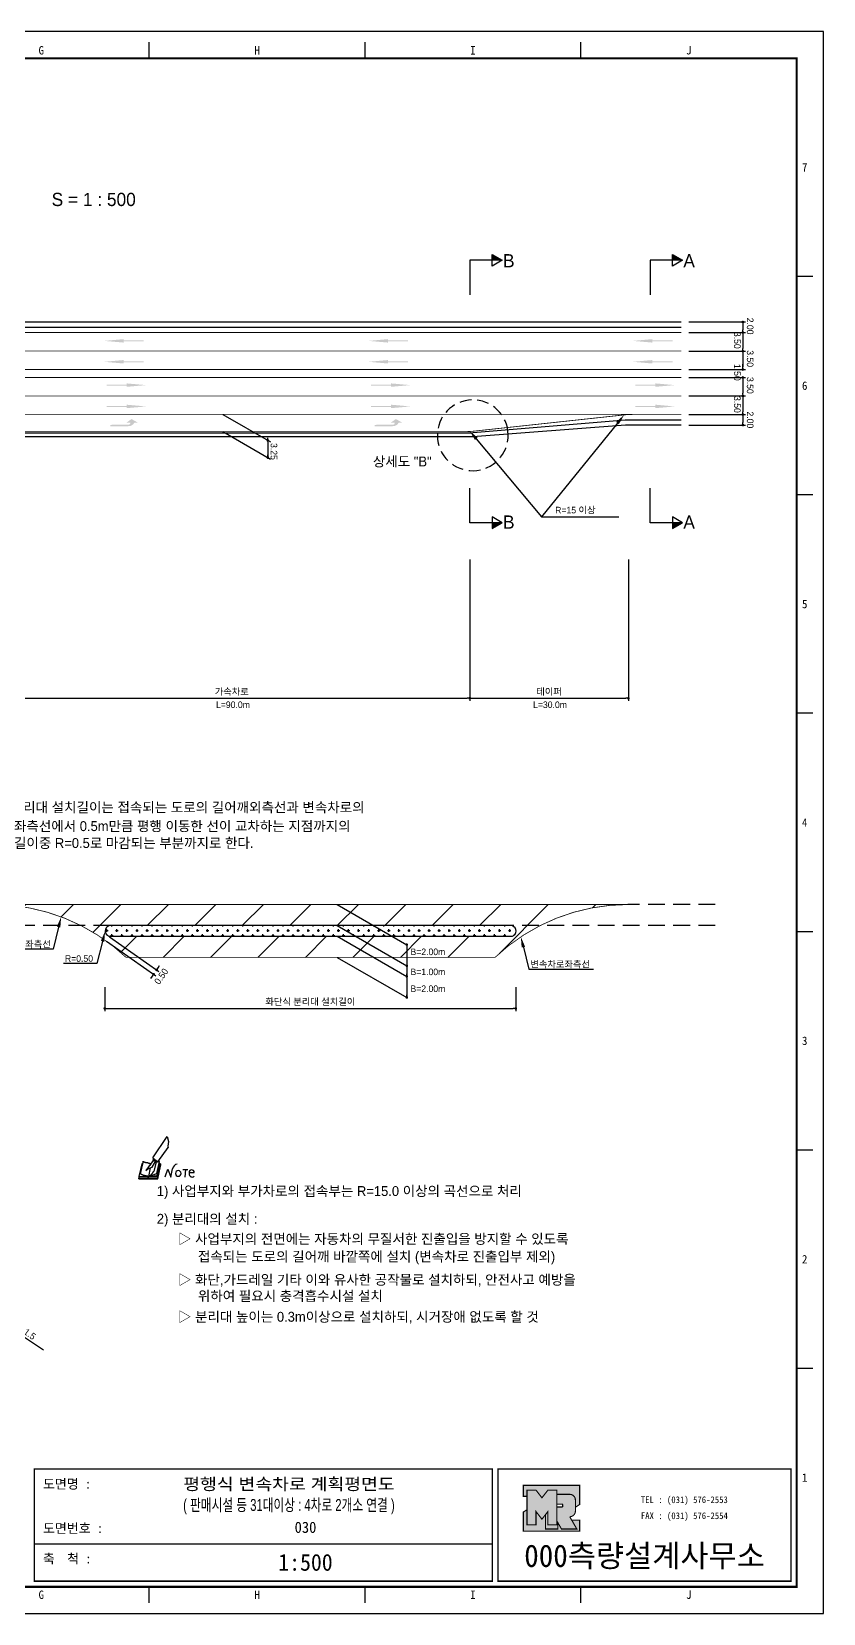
# Model space of a CAD drawing. Header units: millimetres. Extents: x 602 to 1025, y -14 to 285.
# Drawn here: x 875.4 to 1025.1, y -14 to 285.4 of the extents above; entities that cross this region are included whole.
import ezdxf
from ezdxf.enums import TextEntityAlignment as Align

# ---------------------------------------------------------------- set-up
doc = ezdxf.new("R2010")
doc.units = ezdxf.units.MM
doc.linetypes.add('HIDDEN', pattern=[9.525, 6.35, -3.175])
for name, color, linetype in [('CC-GSTR-0004', 4, 'Continuous'), ('CM-LANE-0030', 30, 'Continuous'), ('CZ-DIMT-0002', 7, 'Continuous'), ('CZ-LIN1-0007', 7, 'Continuous'), ('CZ-LIN2-0003', 3, 'Continuous'), ('CZ-LINE-0001', 7, 'Continuous'), ('CZ-TEXT-BOX0', 7, 'Continuous'), ('TITLE', 7, 'Continuous')]:
    doc.layers.add(name, color=color, linetype=linetype)
doc.styles.add('돋움', font='')
doc.styles.add('돋음체', font='')
doc.styles.get('돋움').set_extended_font_data('Dotum')
doc.styles.get('돋음체').set_extended_font_data('DotumChe')

# ---------------------------------------------------------------- blocks, each defined once
blk = doc.blocks.new('note')
for p, q in [((0.85, 3.5), (3.53, 7.57)), ((3.53, 7.57), (3.8, 6.64)), ((3.8, 6.64), (3.69, 5.72)), ((1, 3.1), (0.75, 2.77)), ((0.85, 3.5), (1.8, 2.79)), ((1, 3.4), (0.85, 3.21)), ((0.85, 3.21), (1.52, 2.71)), ((1.8, 2.79), (3.74, 5.46)), ((3.69, 5.72), (3.74, 5.46)), ((-1.24, 2.36), (-1.77, 0)), ((-1.77, 0), (1.77, 0)), ((-1.77, 0), (-1.77, -0.3)), ((-1.53, 0.52), (-1.55, 0.54)), ((-1.01, 2.9), (-1.53, 0.52)), ((-1.48, 0.48), (-1.53, 0.52)), ((-1.43, 0.44), (-1.48, 0.48)), ((-1.38, 0.41), (-1.43, 0.44)), ((-1.33, 0.4), (-1.38, 0.41)), ((-1.27, 0.37), (-1.33, 0.4)), ((-1.22, 0.35), (-1.27, 0.37)), ((-1.13, 2.36), (-1.24, 2.36)), ((-1.17, 0.33), (-1.22, 0.35)), ((-1.12, 0.32), (-1.17, 0.33)), ((-1.02, 0.25), (-1.12, 0.32)), ((-0.97, 0.22), (-1.02, 0.25)), ((-1, 2.9), (-1.01, 2.9)), ((-0.98, 2.85), (-1, 2.9)), ((-0.95, 2.8), (-0.98, 2.85)), ((-0.93, 0.21), (-0.97, 0.22)), ((-0.9, 2.75), (-0.95, 2.8)), ((-0.88, 0.19), (-0.93, 0.21)), ((-0.85, 2.72), (-0.9, 2.75)), ((-0.8, 0.18), (-0.88, 0.19)), ((-0.79, 2.69), (-0.85, 2.72)), ((-0.75, 0.17), (-0.8, 0.18)), ((-0.74, 2.68), (-0.79, 2.69)), ((-0.7, 0.16), (-0.75, 0.17)), ((-0.69, 2.65), (-0.74, 2.68)), ((-0.64, 0.15), (-0.7, 0.16)), ((-0.64, 2.65), (-0.69, 2.65)), ((-0.59, 2.63), (-0.64, 2.65)), ((-0.58, 0.14), (-0.64, 0.15)), ((-0.54, 2.62), (-0.59, 2.63)), ((-0.53, 0.13), (-0.58, 0.14)), ((-0.48, 2.61), (-0.54, 2.62)), ((-0.48, 0.12), (-0.53, 0.13)), ((-0.43, 2.61), (-0.48, 2.61)), ((-0.43, 0.11), (-0.48, 0.12)), ((0.75, 2.77), (-0.46, 1.16)), ((0.37, 2.24), (-0.46, 1.16)), ((-0.46, 1.16), (-0.08, 1.47)), ((-0.38, 2.59), (-0.43, 2.61)), ((-0.38, 0.08), (-0.43, 0.11)), ((-0.33, 2.59), (-0.38, 2.59)), ((-0.29, 0.06), (-0.38, 0.08)), ((-0.27, 2.58), (-0.33, 2.59)), ((-0.23, 0.05), (-0.29, 0.06)), ((-0.22, 2.57), (-0.27, 2.58)), ((-0.16, 0.04), (-0.23, 0.05)), ((-0.17, 2.56), (-0.22, 2.57)), ((-0.12, 2.55), (-0.17, 2.56)), ((-0.11, 0.03), (-0.16, 0.04)), ((-0.07, 2.53), (-0.12, 2.55)), ((-0.04, 0.02), (-0.11, 0.03)), ((-0.08, 1.47), (0.72, 1.75)), ((-0.01, 2.51), (-0.07, 2.53)), ((-0.05, -0.3), (-0.05, 0)), ((0, 0), (-0.04, 0.02)), ((0.04, 2.5), (-0.01, 2.51)), ((0.37, 1.63), (0, 0)), ((0, 0), (1.6, 0.53)), ((0, 0), (1.65, 0.18)), ((0, 0.01), (0.06, 0.04)), ((0, -0.3), (0, 0)), ((0.09, 2.48), (0.04, 2.5)), ((0.05, -0.3), (0.05, 0)), ((0.06, 0.04), (0.11, 0.07)), ((0.14, 2.48), (0.09, 2.48)), ((0.11, 0.07), (0.16, 0.09)), ((0.2, 2.47), (0.14, 2.48)), ((0.16, 0.09), (0.21, 0.12)), ((0.26, 2.43), (0.18, 2.46)), ((0.21, 0.12), (0.27, 0.14)), ((0.34, 2.4), (0.26, 2.43)), ((0.27, 0.14), (0.36, 0.19)), ((0.45, 2.37), (0.34, 2.4)), ((0.36, 0.19), (0.41, 0.22)), ((0.41, 0.22), (0.46, 0.27)), ((0.46, 0.27), (0.51, 0.3)), ((0.51, 0.3), (0.56, 0.34)), ((0.56, 0.34), (0.6, 0.4)), ((0.6, 0.4), (0.64, 0.45)), ((0.64, 0.45), (0.67, 0.51)), ((0.67, 0.51), (0.74, 0.58)), ((0.72, 1.75), (1.16, 2.53)), ((0.74, 0.58), (0.79, 0.63)), ((0.79, 0.63), (0.83, 0.68)), ((0.83, 0.68), (0.86, 0.73)), ((0.86, 0.73), (0.89, 0.79)), ((0.89, 0.84), (0.92, 0.89)), ((0.89, 0.79), (0.89, 0.84)), ((0.92, 0.89), (0.96, 0.95)), ((0.96, 0.95), (1.01, 0.97)), ((1.47, 2.74), (1.01, 0.97)), ((1.16, 2.53), (1.37, 2.82)), ((2.13, 2.84), (1.44, 2.63)), ((1.52, 2.71), (1.66, 2.9)), ((1.6, 0.53), (2.13, 2.84)), ((1.65, 0.18), (2.19, 2.48)), ((1.77, 0), (2.3, 2.36)), ((1.77, -0.3), (2.3, 2.07)), ((1.77, -0.38), (2.3, 1.99)), ((1.77, -0.44), (2.3, 1.93)), ((1.77, 0), (1.77, -0.3)), ((2.19, 2.48), (2.04, 2.47)), ((2.3, 2.36), (2.16, 2.36)), ((2.3, 2.36), (2.3, 2.07)), ((3.21, -0.08), (3.68, 1.4)), ((3.68, 1.4), (4.26, -0.14)), ((4.26, -0.14), (4.56, 1.44)), ((6.55, 1.34), (7.46, 1.34)), ((7.01, 1.34), (6.87, -0.11)), ((7.71, 0.77), (7.71, 0.55)), ((7.71, 0.77), (8.67, 0.77)), ((-1.77, -0.3), (1.77, -0.3)), ((-1.77, -0.43), (-1.77, -0.3)), ((-1.77, -0.37), (1.77, -0.37)), ((-1.77, -0.43), (1.77, -0.43))]:
    blk.add_line(p, q)
for centre, major_axis, start_param, end_param in [((0.4, 2.31), (0.0702, 0.0702), 3.283946, 6.425539), ((5.68, 1.23), (-0.806, 0.806), -0.591174, 0.597824), ((5.66, 0.58), (-0.378, 0.378), 3.926991, 10.210176), ((8.3, 0.49), (0.422, 0.422), 2.265602, 4.634911), ((8.19, 0.77), (-0.342, 0.342), 3.926991, 7.068583)]:
    blk.add_ellipse(centre, major_axis=major_axis, ratio=1, start_param=start_param, end_param=end_param)
blk = doc.blocks.new('_Dot')
at = {"color": 0, "linetype": 'ByBlock', "lineweight": -2}
blk.add_line((-0.5, 0), (-1, 0), dxfattribs=at)
at = {"color": 0, "linetype": 'ByBlock', "const_width": 0.5}
blk.add_lwpolyline([(-0.25, 0, 1), (0.25, 0, 1)], format="xyb", close=True, dxfattribs=at)

msp = doc.modelspace()

# ---------------------------------------------------------------- hatches: boundary and pattern name
at = {"layer": 'CM-LANE-0030'}
h = msp.add_hatch(dxfattribs=at)
h.set_pattern_fill('ANSI31', color=256, scale=2, style=0)
h.set_pattern_definition([(45, (-411.775, 576.318), (-4.490128, 4.490128), [])])
h.paths.add_polyline_path([(963.01, 110.21, -0.191871), (988.11, 120.21), (868.11, 120.21, -0.191871), (893.21, 110.21)])
h.paths.add_polyline_path([(889.93, 114.21, 0.002096), (889.68, 114.39, -0.732581), (890.25, 116.21), (965.98, 116.21, -0.732581), (966.55, 114.39, 0.002096), (966.3, 114.21)], flags=16)
at = {"layer": 'CZ-LIN1-0007'}
for points in [[(892.74, 227.22), (892.74, 227), (896.57, 227), (896.57, 226.79), (892.74, 226.79), (892.74, 226.57), (889.09, 226.89)], [(942.74, 227.22), (942.74, 227), (946.57, 227), (946.57, 226.79), (942.74, 226.79), (942.74, 226.57), (939.09, 226.89)], [(992.74, 227.22), (992.74, 227), (996.57, 227), (996.57, 226.79), (992.74, 226.79), (992.74, 226.57), (989.09, 226.89)], [(892.74, 223.26), (892.74, 223.04), (896.57, 223.04), (896.57, 222.83), (892.74, 222.83), (892.74, 222.61), (889.09, 222.93)], [(942.74, 223.26), (942.74, 223.04), (946.57, 223.04), (946.57, 222.83), (942.74, 222.83), (942.74, 222.61), (939.09, 222.93)], [(992.74, 223.26), (992.74, 223.04), (996.57, 223.04), (996.57, 222.83), (992.74, 222.83), (992.74, 222.61), (989.09, 222.93)], [(893.35, 218.84), (893.35, 218.62), (889.53, 218.62), (889.53, 218.41), (893.35, 218.41), (893.35, 218.2), (897, 218.52)], [(943.35, 218.84), (943.35, 218.62), (939.53, 218.62), (939.53, 218.41), (943.35, 218.41), (943.35, 218.2), (947, 218.52)], [(993.35, 218.84), (993.35, 218.62), (989.53, 218.62), (989.53, 218.41), (993.35, 218.41), (993.35, 218.2), (997, 218.52)], [(893.35, 214.81), (893.35, 214.59), (889.53, 214.59), (889.53, 214.38), (893.35, 214.38), (893.35, 214.16), (897, 214.48)], [(943.35, 214.81), (943.35, 214.59), (939.53, 214.59), (939.53, 214.38), (943.35, 214.38), (943.35, 214.16), (947, 214.48)], [(993.35, 214.81), (993.35, 214.59), (989.53, 214.59), (989.53, 214.38), (993.35, 214.38), (993.35, 214.16), (997, 214.48)], [(893.77, 210.75, 0.267976), (894.8, 211.44), (895.43, 211.43), (894.25, 212.09), (893.31, 211.44), (894, 211.44, -0.504994), (893.69, 211.02), (890.23, 211), (890.23, 210.73)], [(943.77, 210.75, 0.267976), (944.8, 211.44), (945.43, 211.43), (944.25, 212.09), (943.31, 211.44), (944, 211.44, -0.504994), (943.69, 211.02), (940.23, 211), (940.23, 210.73)]]:
    msp.add_hatch(color=256, dxfattribs=at).paths.add_polyline_path(points)
at = {"layer": 'CZ-LIN2-0003'}
h = msp.add_hatch(dxfattribs=at)
h.set_pattern_fill('CROSS', color=256, scale=0.15, style=0)
h.set_pattern_definition([(0, (-411.7751, 576.318), (0.9525, 0.9525), [0.47625, -1.42875]), (90, (-411.537, 576.0799), (-0.9525, 0.9525), [0.47625, -1.42875])])
h.paths.add_polyline_path([(890.25, 116.21, 0.732581), (889.68, 114.39, -0.002096), (889.93, 114.21), (966.3, 114.21, -0.002096), (966.55, 114.39, 0.732581), (965.98, 116.21)])
at = {"layer": 'CZ-LINE-0001'}
for points in [[(962.45, 243.24), (962.45, 242.14), (964.35, 242.14)], [(996.55, 243.24), (996.55, 242.14), (998.46, 242.14)], [(964.35, 192.47), (962.45, 192.47), (962.45, 191.37)], [(998.46, 192.47), (996.55, 192.47), (996.55, 191.37)]]:
    msp.add_hatch(color=256, dxfattribs=at).paths.add_polyline_path(points)
at = {"layer": 'TITLE', "ltscale": 150}
h = msp.add_hatch(color=8, dxfattribs=at)
edge = h.paths.add_edge_path()
edge.add_line((979.01, 10.28), (968.35, 10.28))
edge.add_line((968.35, 10.28), (968.35, 8.2))
edge.add_line((968.35, 8.2), (969.05, 8.2))
edge.add_line((969.05, 8.2), (969.05, 9.37))
edge.add_line((969.05, 9.37), (970.75, 9.37))
edge.add_line((970.75, 9.37), (971.87, 7.92))
edge.add_line((971.87, 7.92), (973, 9.37))
edge.add_line((973, 9.37), (974.69, 9.37))
edge.add_line((974.69, 9.37), (974.69, 8.57))
edge.add_line((974.69, 8.57), (977.13, 8.57))
edge.add_arc((977.13, 7.51), 1.07, 0, 90, ccw=False)
edge.add_line((978.2, 7.51), (978.2, 6.14))
edge.add_line((978.2, 6.14), (979.01, 6.65))
edge.add_line((979.01, 6.65), (979.01, 10.28))
h.paths.add_polyline_path([(972.56, 4.75), (971.87, 3.87), (970.75, 5.32), (970.75, 2.81), (969.05, 2.81), (969.05, 5.66), (968.35, 5.22), (968.35, 1.59), (979.01, 1.59), (979.01, 3.67), (977.52, 3.67), (978.47, 2.02), (975.57, 2.02), (974.87, 3.23), (974.87, 2.02), (972.56, 2.02)])
msp.add_hatch(color=5, dxfattribs=at).paths.add_polyline_path([(974.69, 9.37), (973, 9.37), (971.87, 7.92), (970.75, 9.37), (969.05, 9.37), (969.05, 2.81), (970.75, 2.81), (970.75, 5.32), (971.87, 3.87), (973, 5.32), (973, 2.81), (974.69, 2.81)])
h = msp.add_hatch(color=161, dxfattribs=at)
edge = h.paths.add_edge_path()
edge.add_arc((977.13, 7.51), 1.07, 360, 450)
edge.add_line((977.13, 8.57), (974.69, 8.57))
edge.add_line((974.69, 8.57), (974.69, 6.72))
edge.add_line((974.69, 6.72), (975.69, 6.72))
edge.add_arc((975.69, 6.61), 0.113, 0, 90, ccw=False)
edge.add_line((975.8, 6.61), (975.8, 6.3))
edge.add_arc((975.69, 6.3), 0.113, 270, 360, ccw=False)
edge.add_line((975.69, 6.18), (974.69, 6.18))
edge.add_line((974.69, 6.18), (974.69, 2.81))
edge.add_line((974.69, 2.81), (973, 2.81))
edge.add_line((973, 2.81), (973, 5.32))
edge.add_line((973, 5.32), (972.56, 4.75))
edge.add_line((972.56, 4.75), (972.56, 2.02))
edge.add_line((972.56, 2.02), (974.87, 2.02))
edge.add_line((974.87, 2.02), (974.87, 3.23))
edge.add_line((974.87, 3.23), (975.57, 2.02))
edge.add_line((975.57, 2.02), (978.47, 2.02))
edge.add_line((978.47, 2.02), (977.13, 4.33))
edge.add_arc((977.13, 5.4), 1.07, 270, 360)
edge.add_line((978.2, 5.4), (978.2, 7.51))

# ---------------------------------------------------------------- linework, layer by layer
at = {"color": 0, "linetype": 'ByBlock', "lineweight": -2}
for p, q in [((1009.87, 230.22), (1009.87, 229.97)), ((1009.87, 228.72), (1009.87, 228.97)), ((1009.87, 228.22), (1009.87, 227.97)), ((1009.87, 225.22), (1009.87, 225.47)), ((1009.87, 224.72), (1009.87, 224.47)), ((1009.87, 221.72), (1009.87, 221.97)), ((1009.87, 221.72), (1009.87, 221.97)), ((1009.87, 219.72), (1009.87, 219.47)), ((1009.87, 219.72), (1009.87, 219.47)), ((1009.87, 216.72), (1009.87, 216.97)), ((1009.87, 216.22), (1009.87, 215.97)), ((1009.87, 213.22), (1009.87, 213.47)), ((1009.87, 212.72), (1009.87, 212.47)), ((1009.87, 211.22), (1009.87, 211.47)), ((920.01, 208.31), (920.01, 208.56)), ((920.01, 207.81), (920.01, 207.56)), ((920.01, 205.06), (920.01, 205.31)), ((946.31, 112.36), (946.31, 112.11)), ((899.14, 108.05), (899.28, 108.25)), ((946.31, 108.36), (946.31, 108.11)), ((898.28, 106.82), (898.13, 106.62)), ((946.31, 106.86), (946.31, 107.11)), ((946.31, 102.86), (946.31, 103.11))]:
    msp.add_line(p, q, dxfattribs=at)
at = {"color": 0, "linetype": 'ByBlock', "const_width": 0.25}
for points in [[(1009.87, 230.34, 1), (1009.87, 230.59, 1)], [(1009.87, 228.34, 1), (1009.87, 228.59, 1)], [(1009.87, 228.59, 1), (1009.87, 228.34, 1)], [(1009.87, 224.84, 1), (1009.87, 225.09, 1)], [(1009.87, 225.09, 1), (1009.87, 224.84, 1)], [(1009.87, 221.59, 1), (1009.87, 221.34, 1)], [(1009.87, 221.59, 1), (1009.87, 221.34, 1)], [(1009.87, 219.84, 1), (1009.87, 220.09, 1)], [(1009.87, 219.84, 1), (1009.87, 220.09, 1)], [(1009.87, 216.34, 1), (1009.87, 216.59, 1)], [(1009.87, 216.59, 1), (1009.87, 216.34, 1)], [(1009.87, 213.09, 1), (1009.87, 212.84, 1)], [(1009.87, 212.84, 1), (1009.87, 213.09, 1)], [(1009.87, 211.09, 1), (1009.87, 210.84, 1)], [(920.01, 208.19, 1), (920.01, 207.94, 1)], [(920.01, 207.94, 1), (920.01, 208.19, 1)], [(920.01, 204.94, 1), (920.01, 204.69, 1)], [(946.31, 112.49, 1), (946.31, 112.74, 1)], [(899.07, 107.95, 1), (898.92, 107.74, 1)], [(946.31, 108.49, 1), (946.31, 108.74, 1)], [(898.35, 106.92, 1), (898.49, 107.13, 1)], [(946.31, 106.74, 1), (946.31, 106.49, 1)], [(946.31, 102.74, 1), (946.31, 102.49, 1)]]:
    msp.add_lwpolyline(points, format="xyb", close=True, dxfattribs=at)
at = {"layer": 'CC-GSTR-0004'}
for points in [[(638.22, 230.47), (998.22, 230.47)], [(638.22, 229.47), (998.22, 229.47)]]:
    msp.add_lwpolyline(points, dxfattribs=at)
for points in [[(853.47, 194.72, -0.414214), (868.22, 209.47), (957.6, 209.47), (957.6, 209.47, 0.020788), (958.85, 209.52), (958.85, 209.52), (987.6, 211.92), (987.6, 211.92, -0.020788), (988.85, 211.97), (998.22, 211.97)], [(998.22, 210.97), (988.79, 210.97, 0.018717), (987.66, 210.93), (958.78, 208.76, -0.018717), (957.66, 208.72), (868.22, 208.72, 0.414214), (854.22, 194.72)]]:
    msp.add_lwpolyline(points, format="xyb", dxfattribs=at)
at = {"layer": 'CM-LANE-0030', "const_width": 0.15}
for points in [[(638.22, 221.47), (998.22, 221.47)], [(638.22, 219.97), (998.22, 219.97)]]:
    msp.add_lwpolyline(points, dxfattribs=at)
msp.add_lwpolyline([(868.11, 120.21), (988.11, 120.21, 0.191871), (963.01, 110.21), (893.21, 110.21, 0.191871)], format="xyb", close=True, dxfattribs=at)
at = {"layer": 'CZ-LIN1-0007', "const_width": 0.15}
for points in [[(638.22, 228.47), (998.22, 228.47)], [(868.22, 212.97), (928.63, 212.97)]]:
    msp.add_lwpolyline(points, dxfattribs=at)
at = {"layer": 'CZ-LIN1-0007', "linetype": 'HIDDEN', "const_width": 0.15}
for points in [[(638.22, 224.97), (998.22, 224.97)], [(638.22, 216.47), (998.22, 216.47)], [(928.63, 212.97), (989.03, 212.97)]]:
    msp.add_lwpolyline(points, dxfattribs=at)
at = {"layer": 'CZ-LIN1-0007', "const_width": 0.15}
msp.add_lwpolyline([(998.22, 212.97), (989.03, 212.97, 0.026985), (987.42, 212.88), (959.03, 209.81, -0.026985), (957.41, 209.72), (868.22, 209.72, 0.414214), (853.22, 194.72)], format="xyb", dxfattribs=at)
at = {"layer": 'CZ-LIN2-0003'}
msp.add_line((865.38, 44.07), (877.58, 35.93), dxfattribs=at)
msp.add_lwpolyline([(966.3, 114.21, -0.002096), (966.55, 114.39, 0.732581), (965.98, 116.21), (890.25, 116.21, 0.732581), (889.68, 114.39, -0.002096), (889.93, 114.21)], format="xyb", close=True, dxfattribs=at)
at = {"layer": 'CZ-LINE-0001'}
for p, q in [((962.45, 241.04), (962.45, 243.24)), ((962.45, 243.24), (964.35, 242.14)), ((996.55, 241.04), (996.55, 243.24)), ((996.55, 243.24), (998.46, 242.14)), ((964.35, 242.14), (958.21, 242.14)), ((958.21, 242.14), (958.21, 235.6)), ((964.35, 242.14), (962.45, 241.04)), ((998.46, 242.14), (992.31, 242.14)), ((992.31, 242.14), (992.31, 235.6)), ((998.46, 242.14), (996.55, 241.04)), ((999.65, 230.47), (1010.37, 230.47)), ((999.65, 228.47), (1010.37, 228.47)), ((999.65, 228.47), (1010.37, 228.47)), ((1009.87, 229.97), (1009.87, 228.97)), ((1009.87, 227.97), (1009.87, 225.47)), ((999.65, 224.97), (1010.37, 224.97)), ((999.65, 224.97), (1010.37, 224.97)), ((1009.87, 224.47), (1009.87, 221.97)), ((1009.87, 221.97), (1009.87, 222.47)), ((999.65, 221.47), (1010.37, 221.47)), ((999.65, 221.47), (1010.37, 221.47)), ((999.65, 219.97), (1010.37, 219.97)), ((999.65, 219.97), (1010.37, 219.97)), ((1009.87, 219.47), (1009.87, 218.97)), ((1009.87, 219.47), (1009.87, 216.97)), ((999.65, 216.47), (1010.37, 216.47)), ((999.65, 216.47), (1010.37, 216.47)), ((1009.87, 215.97), (1009.87, 213.47)), ((911.52, 212.97), (920.51, 207.77)), ((999.65, 212.97), (1010.37, 212.97)), ((999.65, 212.97), (1010.37, 212.97)), ((911.52, 209.72), (920.51, 204.52)), ((999.65, 210.97), (1010.37, 210.97)), ((1009.87, 212.47), (1009.87, 211.47)), ((920.01, 207.56), (920.01, 204.56)), ((958.21, 192.47), (958.21, 199.01)), ((992.31, 192.47), (992.31, 199.01)), ((964.35, 192.47), (958.21, 192.47)), ((964.35, 192.47), (962.45, 193.57)), ((962.45, 193.57), (962.45, 191.37)), ((962.45, 191.37), (964.35, 192.47)), ((971.77, 193.61), (986.4, 193.61)), ((998.46, 192.47), (992.31, 192.47)), ((998.46, 192.47), (996.55, 193.57)), ((996.55, 193.57), (996.55, 191.37)), ((996.55, 191.37), (998.46, 192.47)), ((958.22, 185.52), (958.22, 158.75)), ((958.22, 185.52), (958.22, 158.75)), ((988.22, 185.52), (988.22, 158.75)), ((868.72, 159.25), (957.72, 159.25)), ((958.72, 159.25), (987.72, 159.25)), ((933.15, 120.21), (946.31, 112.61)), ((890.08, 114.11), (899.4, 107.56)), ((933.15, 116.21), (946.31, 108.61)), ((933.15, 114.21), (946.31, 106.61)), ((889.51, 113.29), (898.83, 106.74)), ((946.31, 112.61), (946.31, 102.61)), ((899.28, 108.25), (899.57, 108.66)), ((933.15, 110.21), (946.31, 102.61)), ((898.13, 106.62), (897.85, 106.21)), ((889.19, 104.59), (889.19, 100.05)), ((966.93, 104.59), (966.93, 100.05)), ((889.69, 100.55), (966.43, 100.55))]:
    msp.add_line(p, q, dxfattribs=at)
at = {"layer": 'CZ-LINE-0001', "linetype": 'HIDDEN', "ltscale": 0.35}
msp.add_line((965.44, 209.81), (965.44, 209.81), dxfattribs=at)
at = {"layer": 'CZ-LINE-0001', "linetype": 'HIDDEN', "ltscale": 0.5}
for p, q in [((1004.64, 120.21), (988.11, 120.21)), ((890.25, 116.21), (851.59, 116.21)), ((1004.64, 116.21), (965.98, 116.21))]:
    msp.add_line(p, q, dxfattribs=at)
at = {"layer": 'CZ-LINE-0001'}
for points in [[(986.16, 211.33), (971.77, 193.61)], [(959.45, 208.34), (971.77, 193.61)], [(880.45, 115.95), (879.4, 111.77), (867.17, 111.77)], [(888.76, 113.23), (887.71, 109.05), (881.37, 109.05)]]:
    msp.add_lwpolyline(points, dxfattribs=at)
at = {"layer": 'CZ-LINE-0001', "extrusion": (0, 0, -1)}
msp.add_lwpolyline([(-968.36, 112.15), (-969.41, 107.97), (-981.64, 107.97)], dxfattribs=at)
at = {"layer": 'CZ-LINE-0001', "linetype": 'HIDDEN', "ltscale": 0.35}
msp.add_arc((958.79, 209.02), 6.7, 6.7667, 6.749, dxfattribs=at)
at = {"layer": 'CZ-LINE-0001'}
for points in [[(985.9, 211.54), (987.42, 212.88), (986.42, 211.12)], [(959.2, 208.13), (958.17, 209.88), (959.71, 208.56)], [(880.13, 116.03), (880.94, 117.89), (880.78, 115.87)], [(888.44, 113.31), (889.25, 115.17), (889.09, 113.15)]]:
    msp.add_solid(points, dxfattribs=at)
at = {"layer": 'CZ-LINE-0001', "extrusion": (0, 0, -1)}
msp.add_solid([(-968.69, 112.23), (-967.88, 114.09), (-968.04, 112.07)], dxfattribs=at)
at = {"layer": 'TITLE', "color": 7, "linetype": 'Continuous'}
for p, q in [((897.59, 280.38), (897.59, 283.41)), ((938.41, 280.38), (938.41, 283.41)), ((979.24, 280.38), (979.24, 283.41)), ((1023.09, 239.05), (1020.06, 239.05)), ((1023.09, 197.73), (1020.06, 197.73)), ((1023.09, 156.4), (1020.06, 156.4)), ((1023.09, 115.07), (1020.06, 115.07)), ((1023.09, 73.74), (1020.06, 73.74)), ((1023.09, 32.41), (1020.06, 32.41)), ((897.59, -11.94), (897.59, -8.92)), ((938.41, -11.94), (938.41, -8.92)), ((979.24, -11.94), (979.24, -8.92))]:
    msp.add_line(p, q, dxfattribs=at)
at = {"layer": 'TITLE', "ltscale": 150}
msp.add_line((875.89, -0.78), (962.5, -0.78), dxfattribs=at)
at = {"layer": 'TITLE'}
msp.add_line((1020.17, -8.92), (611.31, -8.92), dxfattribs=at)
msp.add_lwpolyline([(601.74, -13.95), (1025.1, -13.95), (1025.1, 285.42), (601.74, 285.42)], close=True, dxfattribs=at)
at = {"layer": 'TITLE', "linetype": 'Continuous', "const_width": 0.403}
msp.add_lwpolyline([(611.82, -8.92), (611.82, 280.38), (1020.06, 280.38), (1020.06, -8.92)], close=True, dxfattribs=at)
at = {"layer": 'TITLE', "ltscale": 150}
for points, const_width in [([(875.89, 13.36), (962.5, 13.36), (962.5, -7.86), (875.89, -7.86)], 0.265), ([(1019, 13.36), (1019, -7.86), (963.56, -7.86), (963.56, 13.36), (1019, 13.36)], 0.265), ([(974.69, 9.37), (973, 9.37), (971.87, 7.92), (970.75, 9.37), (969.05, 9.37), (969.05, 2.81), (970.75, 2.81), (970.75, 5.32), (971.87, 3.87), (973, 5.32), (973, 2.81), (974.69, 2.81)], 0.212), ([(972.56, 4.75), (971.87, 3.87), (970.75, 5.32), (970.75, 2.81), (969.05, 2.81), (969.05, 5.66), (968.35, 5.22), (968.35, 1.59), (979.01, 1.59), (979.01, 3.67), (977.52, 3.67), (978.47, 2.02), (975.57, 2.02), (974.87, 3.23), (974.87, 2.02), (972.56, 2.02)], 0.212)]:
    msp.add_lwpolyline(points, close=True, dxfattribs=dict(at, const_width=const_width))
at = {"layer": 'TITLE', "ltscale": 150, "const_width": 0.212}
for points in [[(979.01, 10.28), (968.35, 10.28), (968.35, 8.2), (969.05, 8.2), (969.05, 9.37), (970.75, 9.37), (971.87, 7.92), (973, 9.37), (974.69, 9.37), (974.69, 8.57), (977.13, 8.57, -0.414214), (978.2, 7.51), (978.2, 6.14), (979.01, 6.65)], [(978.2, 7.51, 0.414214), (977.13, 8.57), (974.69, 8.57), (974.69, 6.72), (975.69, 6.72, -0.414214), (975.8, 6.61), (975.8, 6.3, -0.414214), (975.69, 6.18), (974.69, 6.18), (974.69, 2.81), (973, 2.81), (973, 5.32), (972.56, 4.75), (972.56, 2.02), (974.87, 2.02), (974.87, 3.23), (975.57, 2.02), (978.47, 2.02), (977.13, 4.33, 0.414214), (978.2, 5.4)]]:
    msp.add_lwpolyline(points, format="xyb", close=True, dxfattribs=at)

# ---------------------------------------------------------------- block references
at = {"layer": 'CZ-LINE-0001', "xscale": 0.5, "yscale": 0.5, "zscale": 0.5}
for p in [(958.22, 159.25), (988.22, 159.25), (966.93, 100.55)]:
    msp.add_blockref('_Dot', p, dxfattribs=at)
at = {"layer": 'CZ-LINE-0001', "xscale": 0.5, "yscale": 0.5, "zscale": 0.5, "rotation": 180}
for p in [(958.22, 159.25), (889.19, 100.55)]:
    msp.add_blockref('_Dot', p, dxfattribs=at)
at = {"layer": 'CZ-TEXT-BOX0'}
msp.add_blockref('note', (897.43, 68.74), dxfattribs=at)

# ---------------------------------------------------------------- texts
at = {"layer": 'CZ-DIMT-0002', "style": '돋움'}
for s, height, p in [('B', 2.5, (965.6, 242.06)), ('A', 2.5, (999.71, 242.06)), ('상세도 "B"', 1.875, (945.46, 204.07)), ('R=15 이상', 1.25, (978.19, 194.86)), ('B', 2.5, (965.6, 192.6)), ('A', 2.5, (999.71, 192.6)), ('L=90.0m', 1.25, (913.43, 158.02)), ('L=30.0m', 1.25, (973.4, 158.02))]:
    msp.add_text(s, height=height, dxfattribs=at).set_placement(p, align=Align.MIDDLE_CENTER)
for s, p in [('2.00', (1010.63, 231.28)), ('3.50', (1008.2, 228.59)), ('3.50', (1010.63, 225.12)), ('1.50', (1008.2, 222.53)), ('3.50', (1010.63, 220.06)), ('3.50', (1008.2, 216.45)), ('2.00', (1010.63, 213.53))]:
    msp.add_text(s, height=1.25, rotation=270, dxfattribs=at).set_placement(p)
for s, p in [('○ 분리대 설치길이는 접속되는 도로의 길어깨외측선과 변속차로의', (868.16, 138.61)), ('좌측선에서 0.5m만큼 평행 이동한 선이 교차하는 지점까지의', (872.01, 135.05)), ('길이중 R=0.5로 마감되는 부분까지로 한다.', (872.01, 131.85)), ('1) 사업부지와 부가차로의 접속부는 R=15.0 이상의 곡선으로 처리', (899.03, 65.98)), ('2) 분리대의 설치 :', (899.03, 60.72)), ('▷ 사업부지의 전면에는 자동차의 무질서한 진출입을 방지할 수 있도록', (903.02, 56.92)), ('접속되는 도로의 길어깨 바깥쪽에 설치 (변속차로 진출입부 제외)', (906.8, 53.59)), ('▷ 화단,가드레일 기타 이와 유사한 공작물로 설치하되, 안전사고 예방을', (903.02, 49.19)), ('위하여 필요시 충격흡수시설 설치', (906.8, 46.12)), ('▷ 분리대 높이는 0.3m이상으로 설치하되, 시거장애 없도록 할 것', (903.02, 42.18))]:
    msp.add_text(s, height=1.875, dxfattribs=at).set_placement(p, align=Align.MIDDLE_LEFT)
for s, p in [('변속차로좌측선', (867.71, 112.08)), ('B=2.00m', (947.01, 110.63)), ('R=0.50', (881.65, 109.36)), ('B=1.00m', (947.01, 106.84)), ('변속차로좌측선', (969.69, 108.28)), ('B=2.00m', (947.01, 103.65))]:
    msp.add_text(s, height=1.25, dxfattribs=at).set_placement(p)
msp.add_text('1 : 1.5', height=1.25, rotation=323.8881, dxfattribs=at).set_placement((874.1, 39.58), align=Align.MIDDLE_CENTER)
at = {"layer": 'CZ-DIMT-0002', "char_height": 1.25, "attachment_point": 5, "style": '돋움'}
for s, insert, rotation in [('3.25', (921.17, 205.96), 270), ('\\A1;0.50', (899.88, 106.61), 54.9032)]:
    msp.add_mtext(s, dxfattribs=dict(at, insert=insert, rotation=rotation))
at = {"layer": 'CZ-LINE-0001', "char_height": 1.25, "attachment_point": 5, "style": '돋움'}
for s, insert in [('\\A1;가속차로', (913.22, 160.44)), ('\\A1;테이퍼', (973.22, 160.44)), ('\\A1;화단식 분리대 설치길이', (928.06, 101.75))]:
    msp.add_mtext(s, dxfattribs=dict(at, insert=insert))
at = {"layer": 'TITLE', "color": 3, "linetype": 'Continuous', "style": '돋음체'}
for s, p in [('G', (877.18, 281.89)), ('H', (918, 281.89)), ('I', (958.82, 281.89)), ('J', (999.65, 281.89)), ('7', (1021.57, 259.72)), ('6', (1021.57, 218.4)), ('5', (1021.57, 177.07)), ('4', (1021.57, 135.74)), ('3', (1021.57, 94.41)), ('2', (1021.57, 53.08)), ('1', (1021.57, 11.75)), ('G', (877.18, -10.43)), ('H', (918, -10.43)), ('I', (958.82, -10.43)), ('J', (999.65, -10.43))]:
    msp.add_text(s, height=1.59, dxfattribs=at).set_placement(p, align=Align.MIDDLE)
at = {"layer": 'TITLE', "style": '돋움'}
msp.add_text('S = 1 : 500', height=2.5, dxfattribs=at).set_placement((879.14, 253.66), align=Align.MIDDLE_LEFT)
at = {"layer": 'TITLE', "style": '돋음체'}
for s, p in [('도면명 :', (877.48, 9.65)), ('도면번호 :', (877.48, 1.26)), ('축  척 :', (877.48, -4.5))]:
    msp.add_text(s, height=1.804, dxfattribs=at).set_placement(p)
at = {"layer": 'TITLE', "style": '돋움'}
for s, width, p, p2 in [('평행식 변속차로 계획평면도', 1.010039, (904.02, 9.4), (944.02, 9.4)), ('( 판매시설 등 31대이상 : 4차로 2개소 연결 )', 0.636772, (904.02, 5.44), (944.02, 5.44))]:
    msp.add_text(s, height=2.25, dxfattribs=dict(at, width=width)).set_placement(p, p2, align=Align.FIT)
at = {"layer": 'TITLE', "color": 180, "style": '돋음체'}
for s, p in [('TEL : (031) 576-2553', (990.58, 6.92)), ('FAX : (031) 576-2554', (990.58, 3.89))]:
    msp.add_text(s, height=1.2733, dxfattribs=at).set_placement(p)
at = {"layer": 'TITLE', "linetype": 'Continuous', "style": '돋음체'}
for s, height, p in [('030', 2.122, (927.15, 2.32)), ('1:500', 3.183, (927.15, -4.32))]:
    msp.add_text(s, height=height, dxfattribs=at).set_placement(p, align=Align.MIDDLE)
at = {"layer": 'TITLE', "color": 180, "style": '돋음체'}
msp.add_text('000측량설계사무소', height=4.244, dxfattribs=at).set_placement((991.28, -5.17), align=Align.CENTER)

doc.saveas('drawing.dxf')
